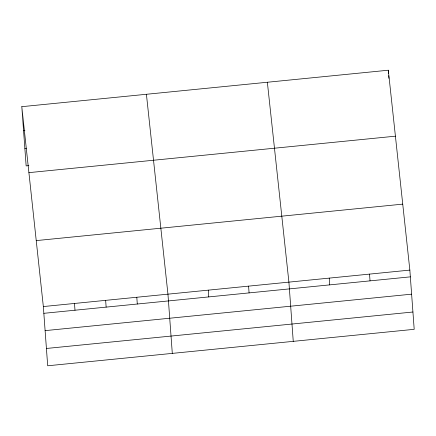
<?xml version="1.0" encoding="UTF-8"?>
<svg xmlns="http://www.w3.org/2000/svg" width="436" height="436" viewBox="0 0 436 436"><rect width="100%" height="100%" fill="white"/><g stroke="black" fill="none" stroke-linecap="round" stroke-linejoin="round"><path stroke-width="0.65" d="M21.8 106.678L388.307 70.218L409.851 270.097L414.2 329.322L47.693 365.782L43.344 306.557L21.8 106.678L26.149 165.903L28.858 165.631M23.566 130.751L24.923 130.615M24.879 148.589L26.231 148.453M28.907 172.64L395.419 136.179M36.232 240.601L402.744 204.135M43.344 306.557L409.851 270.097M43.84 313.321L410.347 276.855M45.11 330.63L411.617 294.169M46.418 348.468L412.93 312.007M267.361 82.251L288.905 282.13L293.254 341.355M146.414 94.285L167.953 294.164L172.302 353.383M388.307 70.218L388.558 73.597M388.705 75.624L388.901 78.311M369.537 274.108L370.033 280.866M329.218 278.119L329.714 284.877M248.585 286.141L249.081 292.899M208.272 290.153L208.768 296.911M136.8 297.259L137.296 304.023M105.648 300.36L106.144 307.118M74.496 303.461L74.992 310.219"/></g></svg>
